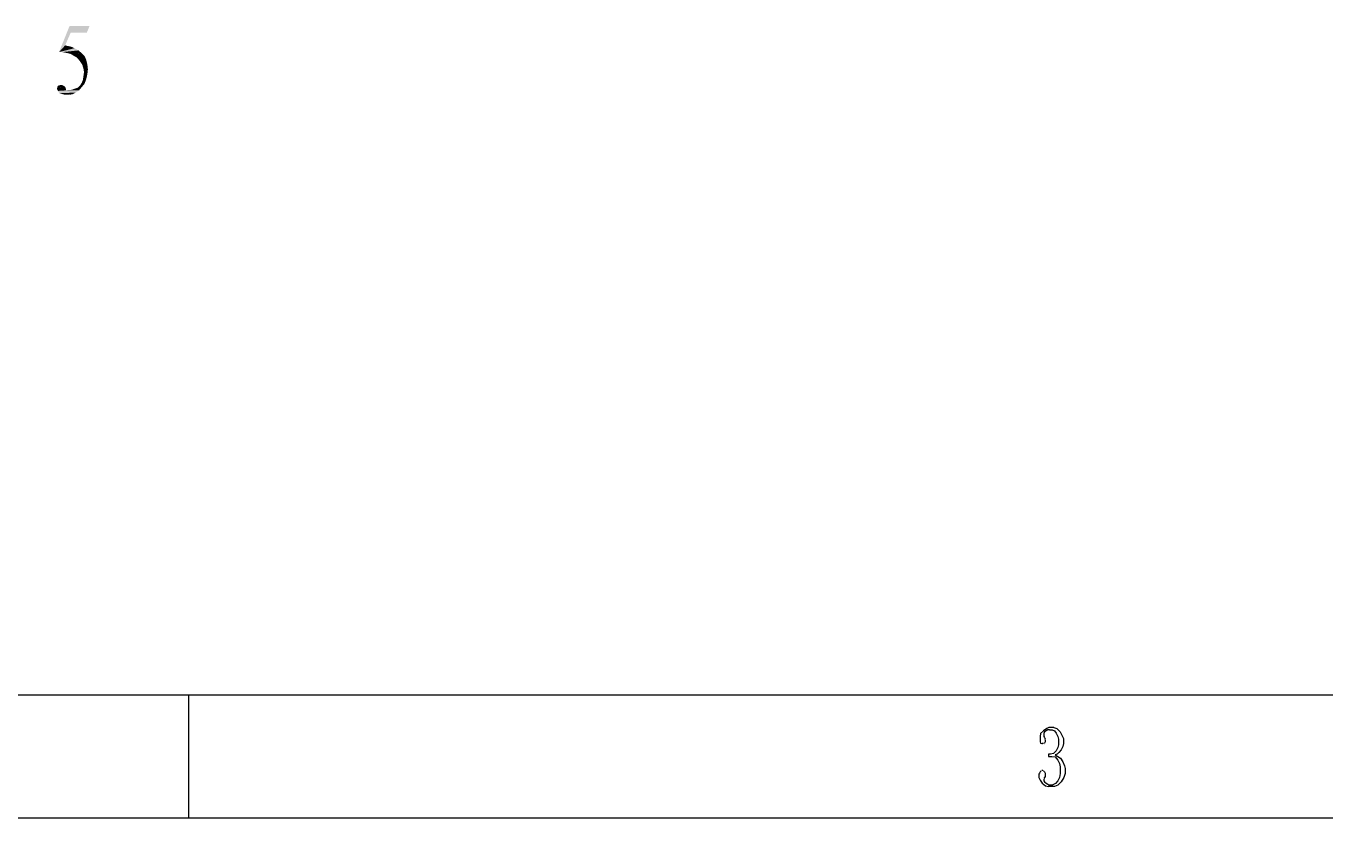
# Model space of a CAD drawing. Header units: millimetres. Extents: x 67 to 592, y -195 to 280.
# Drawn here: x 233.8 to 299.9, y -195.2 to -154.9 of the extents above; entities that cross this region are included whole.
import ezdxf

# ---------------------------------------------------------------- set-up
doc = ezdxf.new("R2010")
doc.units = ezdxf.units.MM
doc.layers.add('PDF_图层 1', color=7, linetype='Continuous', true_color=0x231f20)

msp = doc.modelspace()

# ---------------------------------------------------------------- linework, layer by layer
at = {"layer": 'PDF_图层 1', "color": 7, "lineweight": -3}
for points in [[(98.337, -188.916), (585.803, -188.916)], [(242.06, -188.916), (242.06, -195.153)], [(285.377, -190.891), (285.348, -191.033)], [(285.518, -190.75), (285.377, -190.891)], [(285.687, -190.637), (285.518, -190.75)], [(285.574, -190.807), (285.546, -190.891)], [(285.546, -190.891), (285.546, -191.033)], [(285.659, -190.75), (285.574, -190.806)], [(285.744, -190.693), (285.659, -190.75)], [(286.054, -190.581), (285.8, -190.581), (285.687, -190.637)], [(285.828, -190.693), (285.744, -190.693)], [(285.828, -190.693), (285.969, -190.693), (286.082, -190.75)], [(286.054, -190.581), (286.195, -190.637)], [(286.082, -190.75), (286.167, -190.863)], [(286.167, -190.863), (286.252, -191.032)], [(286.195, -190.637), (286.364, -190.806)], [(286.364, -190.807), (286.477, -191.004)], [(285.349, -191.033), (285.349, -191.23)], [(285.349, -191.23), (285.349, -191.315)], [(285.349, -191.315), (285.377, -191.371)], [(285.377, -191.371), (285.433, -191.399)], [(285.518, -191.399), (285.461, -191.399)], [(285.546, -191.033), (285.574, -191.089)], [(285.574, -191.117), (285.602, -191.173)], [(285.602, -191.315), (285.574, -191.371)], [(285.602, -191.201), (285.602, -191.258)], [(285.602, -191.258), (285.602, -191.314)], [(286.252, -191.597), (286.167, -191.766)], [(286.28, -191.456), (286.251, -191.597)], [(286.252, -191.033), (286.28, -191.174)], [(286.28, -191.174), (286.28, -191.456)], [(286.506, -191.54), (286.421, -191.709)], [(286.477, -191.004), (286.534, -191.145)], [(286.534, -191.145), (286.534, -191.399), (286.505, -191.541)], [(285.885, -191.935), (285.772, -191.935), (285.772, -192.048)], [(285.772, -192.048), (285.941, -192.048), (286.11, -192.077)], [(286.026, -191.907), (285.885, -191.936)], [(286.167, -191.766), (286.026, -191.907)], [(286.223, -191.935), (286.11, -191.964)], [(286.11, -191.963), (286.252, -192.048)], [(286.11, -192.076), (286.252, -192.246)], [(286.308, -191.85), (286.223, -191.936)], [(286.252, -192.048), (286.393, -192.133)], [(286.252, -192.246), (286.336, -192.415)], [(286.421, -191.709), (286.308, -191.851)], [(286.393, -192.133), (286.506, -192.331)], [(285.32, -192.895), (285.292, -192.951)], [(285.349, -192.838), (285.32, -192.895)], [(285.405, -192.782), (285.348, -192.838)], [(285.433, -192.753), (285.49, -192.753)], [(285.518, -192.782), (285.574, -192.838)], [(285.574, -192.838), (285.602, -192.895)], [(285.602, -192.895), (285.602, -192.951)], [(286.336, -192.415), (286.364, -192.584)], [(286.364, -192.923), (286.336, -193.121)], [(286.364, -192.584), (286.364, -192.923)], [(286.506, -192.33), (286.59, -192.528)], [(286.618, -192.923), (286.562, -193.121)], [(286.59, -192.528), (286.618, -192.669)], [(286.618, -192.669), (286.618, -192.923)], [(285.292, -192.951), (285.292, -193.12)], [(285.292, -193.12), (285.349, -193.262)], [(285.349, -193.261), (285.461, -193.403)], [(285.461, -193.403), (285.631, -193.544)], [(285.602, -193.064), (285.574, -193.12), (285.546, -193.177)], [(285.546, -193.205), (285.546, -193.29)], [(285.546, -193.29), (285.574, -193.346)], [(285.574, -193.346), (285.659, -193.403)], [(285.602, -192.951), (285.602, -193.007)], [(285.602, -193.008), (285.602, -193.064)], [(285.631, -193.544), (285.772, -193.572)], [(285.659, -193.403), (285.744, -193.459)], [(285.744, -193.459), (285.8, -193.488)], [(286.082, -193.572), (285.772, -193.572)], [(285.8, -193.487), (285.998, -193.487)], [(286.139, -193.431), (285.998, -193.487)], [(286.252, -193.515), (286.082, -193.572)], [(286.252, -193.29), (286.139, -193.431)], [(286.336, -193.12), (286.252, -193.29)], [(286.421, -193.346), (286.252, -193.515)], [(286.562, -193.12), (286.421, -193.346)], [(67.069, -195.18), (592.068, -195.18)]]:
    msp.add_lwpolyline(points, dxfattribs=at)
at = {"layer": 'PDF_图层 1', "color": 7, "transparency": 33554559}
for points in [[(236.077, -155.25), (235.484, -156.238), (236.02, -154.911)], [(236.077, -155.25), (235.795, -155.899), (235.484, -156.238)], [(236.02, -154.911), (236.077, -155.25), (237.036, -154.911)], [(236.077, -155.25), (236.896, -155.25), (237.036, -154.911)], [(235.795, -155.899), (235.484, -156.237), (236.077, -155.956)], [(236.077, -155.955), (235.484, -156.237), (236.274, -156.04)], [(236.274, -156.04), (235.484, -156.237), (236.472, -156.153)], [(235.484, -156.237), (235.654, -156.237), (236.472, -156.153)], [(235.654, -156.237), (235.795, -156.266), (236.472, -156.153)], [(235.795, -156.265), (235.936, -156.294), (236.472, -156.153)], [(236.472, -156.153), (235.936, -156.294), (236.641, -156.294)], [(235.936, -156.294), (236.049, -156.322), (236.641, -156.294)], [(236.049, -156.322), (236.162, -156.378), (236.641, -156.294)], [(236.162, -156.378), (236.246, -156.435), (236.642, -156.294)], [(236.641, -156.294), (236.246, -156.435), (236.783, -156.435)], [(236.246, -156.435), (236.359, -156.491), (236.782, -156.435)], [(236.359, -156.491), (236.444, -156.576), (236.782, -156.435)], [(236.782, -156.435), (236.444, -156.576), (236.867, -156.632)], [(236.444, -156.576), (236.557, -156.718), (236.867, -156.632)], [(236.867, -156.632), (236.557, -156.717), (236.923, -156.858)], [(236.557, -156.717), (236.67, -156.886), (236.923, -156.858)], [(236.67, -156.886), (236.726, -157.084), (236.923, -156.858)], [(236.923, -156.858), (236.726, -157.084), (236.952, -157.112)], [(236.726, -157.084), (236.754, -157.253), (236.952, -157.112)], [(236.754, -157.253), (236.726, -157.451), (236.923, -157.366)], [(236.754, -157.253), (236.923, -157.366), (236.952, -157.112)], [(235.597, -157.903), (235.484, -157.931), (235.682, -157.931)], [(236.557, -157.931), (236.5, -157.987), (236.783, -157.846)], [(236.5, -157.987), (236.642, -158.015), (236.782, -157.846)], [(236.641, -157.79), (236.557, -157.931), (236.783, -157.846)], [(236.698, -157.649), (236.641, -157.79), (236.867, -157.62)], [(236.641, -157.79), (236.783, -157.846), (236.867, -157.62)], [(236.726, -157.451), (236.698, -157.648), (236.867, -157.62)], [(236.726, -157.451), (236.867, -157.62), (236.923, -157.366)], [(235.4, -158.044), (235.371, -158.1), (235.823, -158.072)], [(235.371, -158.1), (235.4, -158.157), (235.823, -158.072)], [(235.428, -157.959), (235.4, -158.015), (235.738, -157.959)], [(235.738, -157.959), (235.4, -158.015), (235.795, -158.015)], [(235.4, -158.015), (235.4, -158.043), (235.795, -158.015)], [(235.795, -158.015), (235.4, -158.043), (235.823, -158.072)], [(235.823, -158.072), (235.4, -158.157), (235.851, -158.184)], [(235.4, -158.157), (235.428, -158.213), (235.851, -158.184)], [(235.484, -157.931), (235.428, -157.959), (235.682, -157.931)], [(235.682, -157.931), (235.428, -157.959), (235.738, -157.959)], [(235.851, -158.184), (235.428, -158.213), (236.5, -158.184)], [(235.428, -158.213), (235.456, -158.27), (236.5, -158.185)], [(235.456, -158.27), (236.331, -158.297), (236.5, -158.184)], [(235.456, -158.27), (235.512, -158.326), (236.331, -158.297)], [(235.512, -158.326), (235.597, -158.354), (236.331, -158.298)], [(235.597, -158.354), (235.682, -158.382), (236.331, -158.297)], [(235.682, -158.382), (236.162, -158.382), (236.331, -158.297)], [(235.682, -158.382), (235.823, -158.41), (236.162, -158.382)], [(235.823, -158.411), (235.992, -158.411), (236.162, -158.382)], [(235.992, -158.157), (235.851, -158.184), (236.105, -158.157)], [(236.105, -158.157), (235.851, -158.184), (236.5, -158.184)], [(236.19, -158.128), (236.105, -158.156), (236.641, -158.015)], [(236.105, -158.157), (236.5, -158.184), (236.641, -158.015)], [(236.274, -158.1), (236.19, -158.128), (236.641, -158.015)], [(236.359, -158.072), (236.274, -158.1), (236.641, -158.015)], [(236.444, -158.044), (236.359, -158.072), (236.641, -158.015)], [(236.5, -157.987), (236.444, -158.044), (236.642, -158.015)]]:
    msp.add_solid(points, dxfattribs=at)
at = {"layer": 'PDF_图层 1', "color": 7, "lineweight": -3, "transparency": 33554559}
for points in [[(285.461, -191.399), (285.461, -191.428), (285.49, -191.399), (285.49, -191.428)], [(285.546, -191.399), (285.546, -191.428), (285.574, -191.399), (285.574, -191.428)], [(285.574, -191.089), (285.574, -191.117), (285.602, -191.089), (285.602, -191.117)], [(285.574, -191.371), (285.574, -191.399), (285.602, -191.371), (285.602, -191.399)], [(285.602, -191.173), (285.602, -191.202), (285.631, -191.173), (285.631, -191.202)], [(285.405, -192.782), (285.405, -192.81), (285.434, -192.782), (285.434, -192.81)], [(285.49, -192.754), (285.49, -192.782), (285.518, -192.754), (285.518, -192.782)], [(285.546, -193.177), (285.546, -193.206), (285.574, -193.177), (285.574, -193.206)]]:
    msp.add_solid(points, dxfattribs=at)

doc.saveas('drawing.dxf')
